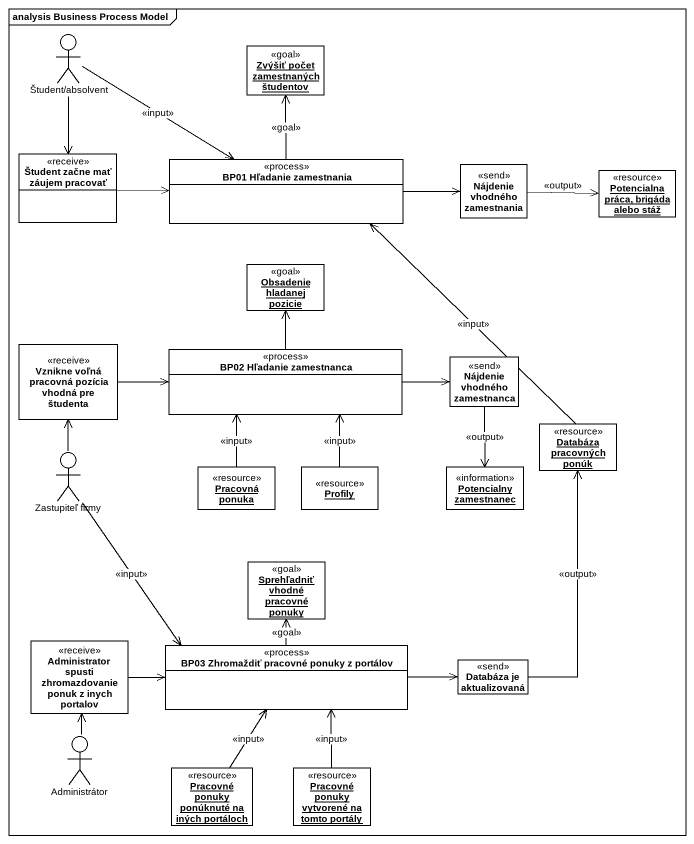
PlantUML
@startuml
mainframe analysis Business Process Model
allowmixing
hide circle
hide empty members
actor "Študent/absolvent" as Študent_absolvent
object "Zvýšiť počet zamestnaných študentov" as Zvýšiť_počet_zamestnaných <<goal>>
class "Študent začne mať záujem pracovať" as Študent_začne_mať_záujem <<receive>>
class "BP01 Hľadanie zamestnania" as BP01_Hľadanie_zamestnania <<process>>
class "Nájdenie vhodného zamestnania" as Nájdenie_vhodného <<send>>
object "Potencialna práca, brigáda alebo stáž" as Potencialna_práca_brigáda <<resource>>
object "Obsadenie hladanej pozicie" as Obsadenie_hladanej_pozicie <<goal>>
class "Vznikne voľná pracovná pozícia vhodná pre študenta" as Vznikne_voľná_pracovná <<receive>>
class "BP02 Hľadanie zamestnanca" as BP02_Hľadanie_zamestnanca <<process>>
class "Nájdenie vhodného zamestnanca" as Nájdenie_vhodného_2 <<send>>
object "Databáza pracovných ponúk" as Databáza_pracovných_ponúk <<resource>>
actor "Zastupiteľ firmy" as Zastupiteľ_firmy
object "Pracovná ponuka" as Pracovná_ponuka <<resource>>
object Profily <<resource>>
object "Potencialny zamestnanec" as Potencialny_zamestnanec <<information>>
object "Sprehľadniť vhodné pracovné ponuky" as Sprehľadniť_vhodné_pracovné <<goal>>
class "Administrator spusti zhromazdovanie ponuk z inych portalov" as Administrator_spusti <<receive>>
class "BP03 Zhromaždiť pracovné ponuky z portálov" as BP03_Zhromaždiť_pracovné <<process>>
class "Databáza je aktualizovaná" as Databáza_je_aktualizovaná <<send>>
actor Administrátor
object "Pracovné ponuky ponúknuté na iných portáloch" as Pracovné_ponuky_ponúknuté <<resource>>
object "Pracovné ponuky vytvorené na tomto portály" as Pracovné_ponuky_vytvorené <<resource>>
Študent_absolvent --> Študent_začne_mať_záujem
Študent_absolvent -right-> BP01_Hľadanie_zamestnania : <<input>>
Študent_začne_mať_záujem -right-> BP01_Hľadanie_zamestnania
BP01_Hľadanie_zamestnania -up-> Zvýšiť_počet_zamestnaných : <<goal>>
BP01_Hľadanie_zamestnania -right-> Nájdenie_vhodného
Nájdenie_vhodného -right-> Potencialna_práca_brigáda : <<output>>
Vznikne_voľná_pracovná -right-> BP02_Hľadanie_zamestnanca
BP02_Hľadanie_zamestnanca -up-> Obsadenie_hladanej_pozicie
BP02_Hľadanie_zamestnanca -right-> Nájdenie_vhodného_2
Nájdenie_vhodného_2 --> Potencialny_zamestnanec : <<output>>
Databáza_pracovných_ponúk -up-> BP01_Hľadanie_zamestnania : <<input>>
Zastupiteľ_firmy -up-> Vznikne_voľná_pracovná
Zastupiteľ_firmy --> BP03_Zhromaždiť_pracovné : <<input>>
Pracovná_ponuka -up-> BP02_Hľadanie_zamestnanca : <<input>>
Profily -up-> BP02_Hľadanie_zamestnanca : <<input>>
Administrator_spusti -right-> BP03_Zhromaždiť_pracovné
BP03_Zhromaždiť_pracovné -up-> Sprehľadniť_vhodné_pracovné : <<goal>>
BP03_Zhromaždiť_pracovné -right-> Databáza_je_aktualizovaná
Databáza_je_aktualizovaná -up-> Databáza_pracovných_ponúk : <<output>>
Administrátor -up-> Administrator_spusti
Pracovné_ponuky_ponúknuté -up-> BP03_Zhromaždiť_pracovné : <<input>>
Pracovné_ponuky_vytvorené -up-> BP03_Zhromaždiť_pracovné : <<input>>
@enduml
